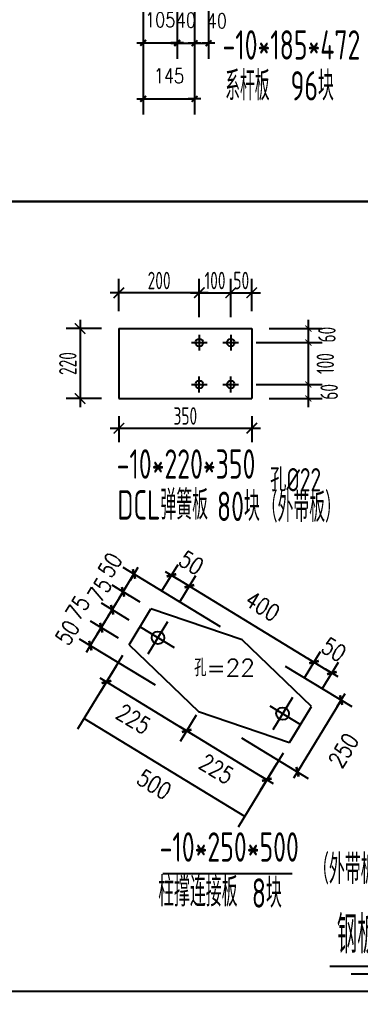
# Model space of a CAD drawing. Header units: millimetres. Extents: x 1471994 to 4527627, y -5186613 to -1927582.
# Drawn here: x 1479919 to 1481870, y -1981014 to -1975454 of the extents above; entities that cross this region are included whole.
import ezdxf
from ezdxf.enums import TextEntityAlignment as Align

# ---------------------------------------------------------------- set-up
doc = ezdxf.new("R2010")
doc.units = ezdxf.units.MM
doc.header["$LTSCALE"] = 1000
doc.header["$PDMODE"] = 34
doc.linetypes.add('CENTER', pattern=[50.8, 31.75, -6.35, 6.35, -6.35])
doc.layers.add('ADIM', color=3, linetype='Continuous')
doc.layers.add('轴线层', color=1, linetype='CENTER', lineweight=15)
doc.layers.add('钢架', color=7, linetype='Continuous', lineweight=25)
doc.styles.add('DIM_FONT', font='simplex.shx', dxfattribs={"width": 0.8, "bigfont": 'hztxt.shx'})
doc.styles.add('hz', font='gbenor.shx', dxfattribs={"width": 0.75, "height": 100, "bigfont": 'gbcbig.shx'})
doc.styles.get("Standard").update_dxf_attribs({"font": 'txt', "bigfont": 'gbcbig.shx'})
doc.styles.add('TSSD_Label', font='Tssdeng.shx', dxfattribs={"width": 0.7, "bigfont": 'hztxt.shx'})
doc.dimstyles.new('WGH(2)', dxfattribs={"dimscale": 1.2, "dimtxt": 100, "dimasz": 0.5, "dimexe": 75, "dimexo": 75, "dimgap": 75, "dimtad": 1, "dimdec": 0, "dimlfac": 0.5, "dimzin": 0, "dimdsep": 46, "dimtxsty": 'DIM_FONT', "dimblk1": '_DIMX', "dimblk2": '_DIMX', "dimsah": 1, "dimcen": 0.09, "dimclrd": 3, "dimclre": 3, "dimclrt": 7, "dimadec": 0, "dimazin": 0, "dimtfac": 1, "dimtdec": 0, "dimtix": 1, "dimtmove": 2, "dimatfit": 3, "dimldrblk": '_DIMX', "dimfxl": 1, "dimtolj": 1, "dimtzin": 0, "dimarcsym": 0})
doc.dimstyles.new('细化2倍GJ标注', dxfattribs={"dimtxt": 150, "dimasz": 60, "dimexe": 80, "dimexo": 100, "dimgap": 20, "dimtad": 1, "dimdec": 0, "dimlfac": 0.5, "dimzin": 0, "dimdsep": 46, "dimtxsty": 'hz', "dimblk1": 'ARCHTICK', "dimblk2": 'ARCHTICK', "dimsah": 1, "dimcen": 0.09, "dimdle": 50, "dimclrd": 3, "dimclre": 3, "dimclrt": 7, "dimadec": 0, "dimazin": 0, "dimtfac": 1, "dimtdec": 0, "dimtix": 1, "dimtmove": 2, "dimatfit": 3, "dimfxl": 1, "dimtolj": 1, "dimtzin": 0, "dimarcsym": 0})

# ---------------------------------------------------------------- blocks, each defined once
blk = doc.blocks.new('_DIMX')
blk.add_line((-150, 0), (150, 0))
at = {"const_width": 50}
blk.add_lwpolyline([(-70, -70), (70, 70)], dxfattribs=at)
blk = doc.blocks.new('*D1169')
at = {"color": 3, "lineweight": -2}
for p, q in [((1480626.8, -1975282.4), (1480626.8, -1975677.9)), ((1480820.8, -1975282.4), (1480820.8, -1975677.9)), ((1480626.6, -1975587.9), (1480626.3, -1975587.9)), ((1480626.8, -1975587.9), (1480820.8, -1975587.9)), ((1480821.1, -1975587.9), (1480821.3, -1975587.9))]:
    blk.add_line(p, q, dxfattribs=at)
at = {"layer": 'Defpoints', "color": 0}
for p in [(1480626.8, -1975192.4), (1480820.8, -1975192.4), (1480820.8, -1975587.9)]:
    blk.add_point(p, dxfattribs=at)
at = {"color": 3, "lineweight": -2, "xscale": 0.24, "yscale": 0.24, "zscale": 0.24}
blk.add_blockref('_DIMX', (1480626.8, -1975587.9), dxfattribs=at)
at = {"color": 3, "lineweight": -2, "xscale": 0.24, "yscale": 0.24, "zscale": 0.24, "rotation": 180}
blk.add_blockref('_DIMX', (1480820.8, -1975587.9), dxfattribs=at)
at = {"color": 7, "insert": (1480723.8, -1975455.9), "char_height": 84, "attachment_point": 5, "style": 'DIM_FONT'}
blk.add_mtext('\\A1;105', dxfattribs=at)
blk = doc.blocks.new('*D1175')
at = {"color": 3, "lineweight": -2}
for p, q in [((1480920.8, -1974713), (1480920.8, -1975680.1)), ((1480820.8, -1975410.4), (1480820.8, -1975680.1)), ((1480820.6, -1975590.1), (1480820.3, -1975590.1)), ((1480820.8, -1975590.1), (1480920.8, -1975590.1)), ((1480921.1, -1975590.1), (1480921.3, -1975590.1))]:
    blk.add_line(p, q, dxfattribs=at)
at = {"layer": 'Defpoints', "color": 0}
for p in [(1480920.8, -1974623), (1480820.8, -1975320.4), (1480920.8, -1975590.1)]:
    blk.add_point(p, dxfattribs=at)
at = {"color": 3, "lineweight": -2, "xscale": 0.24, "yscale": 0.24, "zscale": 0.24}
blk.add_blockref('_DIMX', (1480820.8, -1975590.1), dxfattribs=at)
at = {"color": 3, "lineweight": -2, "xscale": 0.24, "yscale": 0.24, "zscale": 0.24, "rotation": 180}
blk.add_blockref('_DIMX', (1480920.8, -1975590.1), dxfattribs=at)
at = {"color": 7, "insert": (1480870.8, -1975458.1), "char_height": 84, "attachment_point": 5, "style": 'DIM_FONT'}
blk.add_mtext('\\A1;40', dxfattribs=at)
blk = doc.blocks.new('*D1176')
at = {"color": 3, "lineweight": -2}
for p, q in [((1480920.8, -1974713), (1480920.8, -1975680.1)), ((1481000.8, -1974713), (1481000.8, -1975680.1)), ((1480920.6, -1975590.1), (1480920.3, -1975590.1)), ((1480920.8, -1975590.1), (1481000.8, -1975590.1)), ((1481001.1, -1975590.1), (1481001.3, -1975590.1))]:
    blk.add_line(p, q, dxfattribs=at)
at = {"layer": 'Defpoints', "color": 0}
for p in [(1480920.8, -1974623), (1481000.8, -1974623), (1481000.8, -1975590.1)]:
    blk.add_point(p, dxfattribs=at)
at = {"color": 3, "lineweight": -2, "xscale": 0.24, "yscale": 0.24, "zscale": 0.24}
blk.add_blockref('_DIMX', (1480920.8, -1975590.1), dxfattribs=at)
at = {"color": 3, "lineweight": -2, "xscale": 0.24, "yscale": 0.24, "zscale": 0.24, "rotation": 180}
blk.add_blockref('_DIMX', (1481000.8, -1975590.1), dxfattribs=at)
at = {"color": 7, "insert": (1481048, -1975462.7), "char_height": 84, "attachment_point": 5, "style": 'DIM_FONT'}
blk.add_mtext('\\A1;40', dxfattribs=at)
blk = doc.blocks.new('*D1171')
at = {"color": 3, "lineweight": -2}
for p, q in [((1480626.8, -1975372.4), (1480626.8, -1975998.3)), ((1480920.8, -1975372.4), (1480920.8, -1975998.3)), ((1480626.6, -1975908.3), (1480626.3, -1975908.3)), ((1480626.8, -1975908.3), (1480920.8, -1975908.3)), ((1480921.1, -1975908.3), (1480921.3, -1975908.3))]:
    blk.add_line(p, q, dxfattribs=at)
at = {"layer": 'Defpoints', "color": 0}
for p in [(1480626.8, -1975282.4), (1480920.8, -1975282.4), (1480920.8, -1975908.3)]:
    blk.add_point(p, dxfattribs=at)
at = {"color": 3, "lineweight": -2, "xscale": 0.24, "yscale": 0.24, "zscale": 0.24}
blk.add_blockref('_DIMX', (1480626.8, -1975908.3), dxfattribs=at)
at = {"color": 3, "lineweight": -2, "xscale": 0.24, "yscale": 0.24, "zscale": 0.24, "rotation": 180}
blk.add_blockref('_DIMX', (1480920.8, -1975908.3), dxfattribs=at)
at = {"color": 7, "insert": (1480773.8, -1975776.3), "char_height": 84, "attachment_point": 5, "style": 'DIM_FONT'}
blk.add_mtext('\\A1;145', dxfattribs=at)
blk = doc.blocks.new('_ArchTick')
at = {"color": 0, "linetype": 'ByBlock', "const_width": 0.15}
blk.add_lwpolyline([(-0.5, -0.5), (0.5, 0.5)], dxfattribs=at)
blk = doc.blocks.new('*D1241')
at = {"color": 3, "lineweight": -2}
for p, q in [((1480947.7, -1977122.1), (1480947.7, -1976937.2)), ((1481127.7, -1977122.1), (1481127.7, -1976937.2)), ((1480897.7, -1977017.2), (1481177.7, -1977017.2))]:
    blk.add_line(p, q, dxfattribs=at)
at = {"layer": 'Defpoints', "color": 0}
for p in [(1481127.7, -1977017.2), (1480947.7, -1977222.1), (1481127.7, -1977222.1)]:
    blk.add_point(p, dxfattribs=at)
at = {"color": 3, "lineweight": -2, "xscale": 60, "yscale": 60, "zscale": 60, "rotation": 180}
blk.add_blockref('_ArchTick', (1480947.7, -1977017.2), dxfattribs=at)
at = {"color": 3, "lineweight": -2, "xscale": 60, "yscale": 60, "zscale": 60}
blk.add_blockref('_ArchTick', (1481127.7, -1977017.2), dxfattribs=at)
at = {"color": 7, "insert": (1481037.7, -1976947.2), "char_height": 100, "attachment_point": 5, "style": 'hz'}
blk.add_mtext('\\A1;100', dxfattribs=at)
blk = doc.blocks.new('*D1243')
at = {"color": 3, "lineweight": -2}
for p, q in [((1480487.7, -1977122.1), (1480487.7, -1976937.2)), ((1480947.7, -1977157), (1480947.7, -1976937.2)), ((1480997.7, -1977017.2), (1480437.7, -1977017.2))]:
    blk.add_line(p, q, dxfattribs=at)
at = {"layer": 'Defpoints', "color": 0}
for p in [(1480487.7, -1977017.2), (1480487.7, -1977222.1), (1480947.7, -1977257)]:
    blk.add_point(p, dxfattribs=at)
at = {"color": 3, "lineweight": -2, "xscale": 60, "yscale": 60, "zscale": 60, "rotation": 180}
blk.add_blockref('_ArchTick', (1480487.7, -1977017.2), dxfattribs=at)
at = {"color": 3, "lineweight": -2, "xscale": 60, "yscale": 60, "zscale": 60}
blk.add_blockref('_ArchTick', (1480947.7, -1977017.2), dxfattribs=at)
at = {"color": 7, "insert": (1480717.7, -1976947.2), "char_height": 100, "attachment_point": 5, "style": 'hz'}
blk.add_mtext('\\A1;200', dxfattribs=at)
blk = doc.blocks.new('*D1244')
at = {"color": 3, "lineweight": -2}
for p, q in [((1481127.7, -1977157), (1481127.7, -1976937.2)), ((1481247.7, -1977122.1), (1481247.7, -1976937.2)), ((1481077.7, -1977017.2), (1481297.7, -1977017.2))]:
    blk.add_line(p, q, dxfattribs=at)
at = {"layer": 'Defpoints', "color": 0}
for p in [(1481247.7, -1977017.2), (1481127.7, -1977257), (1481247.7, -1977222.1)]:
    blk.add_point(p, dxfattribs=at)
at = {"color": 3, "lineweight": -2, "xscale": 60, "yscale": 60, "zscale": 60, "rotation": 180}
blk.add_blockref('_ArchTick', (1481127.7, -1977017.2), dxfattribs=at)
at = {"color": 3, "lineweight": -2, "xscale": 60, "yscale": 60, "zscale": 60}
blk.add_blockref('_ArchTick', (1481247.7, -1977017.2), dxfattribs=at)
at = {"color": 7, "insert": (1481187.7, -1976947.2), "char_height": 100, "attachment_point": 5, "style": 'hz'}
blk.add_mtext('\\A1;50', dxfattribs=at)
blk = doc.blocks.new('*D1245')
at = {"color": 3, "lineweight": -2}
for p, q in [((1481571.2, -1977172.1), (1481571.2, -1977352.1)), ((1481347.7, -1977222.1), (1481651.2, -1977222.1)), ((1481272.7, -1977302.1), (1481651.2, -1977302.1))]:
    blk.add_line(p, q, dxfattribs=at)
at = {"layer": 'Defpoints', "color": 0}
for p in [(1481247.7, -1977222.1), (1481172.7, -1977302.1), (1481571.2, -1977302.1)]:
    blk.add_point(p, dxfattribs=at)
at = {"color": 3, "lineweight": -2, "xscale": 35, "yscale": 35, "zscale": 35}
for p, rotation in [((1481571.2, -1977222.1), 90), ((1481571.2, -1977302.1), 270)]:
    blk.add_blockref('_ArchTick', p, dxfattribs=dict(at, rotation=rotation))
at = {"color": 7, "insert": (1481677.6, -1977256.7), "char_height": 100, "attachment_point": 5, "rotation": 90, "style": 'hz'}
blk.add_mtext('\\A1;60', dxfattribs=at)
blk = doc.blocks.new('*D1246')
at = {"color": 3, "lineweight": -2}
for p, q in [((1481571.2, -1977252.1), (1481571.2, -1977592.1)), ((1481372.7, -1977302.1), (1481651.2, -1977302.1)), ((1481272.7, -1977542.1), (1481651.2, -1977542.1))]:
    blk.add_line(p, q, dxfattribs=at)
at = {"layer": 'Defpoints', "color": 0}
for p in [(1481272.7, -1977302.1), (1481172.7, -1977542.1), (1481571.2, -1977542.1)]:
    blk.add_point(p, dxfattribs=at)
at = {"color": 3, "lineweight": -2, "xscale": 35, "yscale": 35, "zscale": 35}
for p, rotation in [((1481571.2, -1977302.1), 90), ((1481571.2, -1977542.1), 270)]:
    blk.add_blockref('_ArchTick', p, dxfattribs=dict(at, rotation=rotation))
at = {"color": 7, "insert": (1481668.5, -1977422.1), "char_height": 100, "attachment_point": 5, "rotation": 90, "style": 'hz'}
blk.add_mtext('\\A1;100', dxfattribs=at)
blk = doc.blocks.new('*D1247')
at = {"color": 3, "lineweight": -2}
for p, q in [((1481571.2, -1977492.1), (1481571.2, -1977672.1)), ((1481272.7, -1977542.1), (1481651.2, -1977542.1)), ((1481347.7, -1977622.1), (1481651.2, -1977622.1))]:
    blk.add_line(p, q, dxfattribs=at)
at = {"layer": 'Defpoints', "color": 0}
for p in [(1481172.7, -1977542.1), (1481247.7, -1977622.1), (1481571.2, -1977622.1)]:
    blk.add_point(p, dxfattribs=at)
at = {"color": 3, "lineweight": -2, "xscale": 35, "yscale": 35, "zscale": 35}
for p, rotation in [((1481571.2, -1977542.1), 90), ((1481571.2, -1977622.1), 270)]:
    blk.add_blockref('_ArchTick', p, dxfattribs=dict(at, rotation=rotation))
at = {"color": 7, "insert": (1481690.6, -1977584), "char_height": 100, "attachment_point": 5, "rotation": 90, "style": 'hz'}
blk.add_mtext('\\A1;60', dxfattribs=at)
blk = doc.blocks.new('*D1248')
at = {"color": 3, "lineweight": -2}
for p, q in [((1480265.5, -1977172.1), (1480265.5, -1977672.1)), ((1480387.7, -1977222.1), (1480185.5, -1977222.1)), ((1480387.7, -1977622.1), (1480185.5, -1977622.1))]:
    blk.add_line(p, q, dxfattribs=at)
at = {"layer": 'Defpoints', "color": 0}
for p in [(1480487.7, -1977222.1), (1480265.5, -1977622.1), (1480487.7, -1977622.1)]:
    blk.add_point(p, dxfattribs=at)
at = {"color": 3, "lineweight": -2, "xscale": 60, "yscale": 60, "zscale": 60}
for p, rotation in [((1480265.5, -1977222.1), 90), ((1480265.5, -1977622.1), 270)]:
    blk.add_blockref('_ArchTick', p, dxfattribs=dict(at, rotation=rotation))
at = {"color": 7, "insert": (1480195.5, -1977422.1), "char_height": 100, "attachment_point": 5, "rotation": 90, "style": 'hz'}
blk.add_mtext('\\A1;220', dxfattribs=at)
blk = doc.blocks.new('*D1242')
at = {"color": 3, "lineweight": -2}
for p, q in [((1480487.7, -1977722.1), (1480487.7, -1977871.9)), ((1481247.7, -1977722.1), (1481247.7, -1977871.9)), ((1480437.7, -1977791.9), (1481297.7, -1977791.9))]:
    blk.add_line(p, q, dxfattribs=at)
at = {"layer": 'Defpoints', "color": 0}
for p in [(1480487.7, -1977622.1), (1481247.7, -1977622.1), (1481247.7, -1977791.9)]:
    blk.add_point(p, dxfattribs=at)
at = {"color": 3, "lineweight": -2, "xscale": 60, "yscale": 60, "zscale": 60, "rotation": 180}
blk.add_blockref('_ArchTick', (1480487.7, -1977791.9), dxfattribs=at)
at = {"color": 3, "lineweight": -2, "xscale": 60, "yscale": 60, "zscale": 60}
blk.add_blockref('_ArchTick', (1481247.7, -1977791.9), dxfattribs=at)
at = {"color": 7, "insert": (1480867.7, -1977721.9), "char_height": 100, "attachment_point": 5, "style": 'hz'}
blk.add_mtext('\\A1;350', dxfattribs=at)

msp = doc.modelspace()

# ---------------------------------------------------------------- linework, layer by layer
for p, q in [((1480487.7, -1977222.1), (1481247.7, -1977222.1)), ((1480487.7, -1977222.1), (1480487.7, -1977622.1)), ((1481247.7, -1977222.1), (1481247.7, -1977622.1)), ((1480487.7, -1977622.1), (1481247.7, -1977622.1)), ((1480655.1, -1979082.2), (1480767.4, -1978897.8)), ((1481480.1, -1979332), (1481367.7, -1979516.5)), ((1481582.6, -1979394.4), (1481470.2, -1979578.9)), ((1481695, -1980868.9), (1482471.3, -1980868.9)), ((1481815.6, -1980912.5), (1482371.2, -1980912.5))]:
    msp.add_line(p, q)
at = {"color": 1, "linetype": 'CENTER', "ltscale": 10}
for p, q in [((1480947.7, -1977257), (1480947.7, -1977347.1)), ((1481127.7, -1977257), (1481127.7, -1977347.1)), ((1480902.6, -1977302.1), (1480992.7, -1977302.1)), ((1481082.6, -1977302.1), (1481172.7, -1977302.1)), ((1480947.7, -1977587.1), (1480947.7, -1977497)), ((1481127.7, -1977587.1), (1481127.7, -1977497)), ((1480902.6, -1977542.1), (1480992.7, -1977542.1)), ((1481082.6, -1977542.1), (1481172.7, -1977542.1))]:
    msp.add_line(p, q, dxfattribs=at)
at = {"color": 3}
for p, q in [((1481069.5, -1978927.2), (1480512.4, -1978587.8)), ((1480733.7, -1978722.6), (1480825.8, -1978571.4)), ((1480511.4, -1978727.8), (1480573.9, -1978625.3)), ((1480574, -1978625), (1480574.2, -1978624.8)), ((1480788.1, -1978632.7), (1480787.8, -1978632.6)), ((1480788.3, -1978632.9), (1480890.8, -1978695.3)), ((1480836.1, -1978785.1), (1480928.3, -1978633.8)), ((1480836.1, -1978785.1), (1480928.3, -1978633.8)), ((1480609.7, -1978787.6), (1480450, -1978690.3)), ((1480548.2, -1978750.2), (1480450, -1978690.3)), ((1480891.1, -1978695.5), (1480891.3, -1978695.6)), ((1480891.1, -1978695.5), (1481603.2, -1979129.4)), ((1480449, -1978830.2), (1480511.4, -1978727.8)), ((1480511.3, -1978728), (1480511.1, -1978728.3)), ((1480511.6, -1978727.5), (1480511.7, -1978727.3)), ((1480547.3, -1978890.1), (1480387.5, -1978792.8)), ((1480547.3, -1978890.1), (1480387.5, -1978792.8)), ((1480386.6, -1978932.7), (1480449, -1978830.2)), ((1480448.9, -1978830.5), (1480448.7, -1978830.7)), ((1480449.2, -1978830), (1480449.3, -1978829.7)), ((1480484.9, -1978992.6), (1480325.1, -1978895.3)), ((1480386.6, -1978932.7), (1480324.1, -1979035.2)), ((1480696.8, -1979262.2), (1480262.6, -1978997.7)), ((1480508.9, -1979091.5), (1480251.6, -1979513.9)), ((1481548.8, -1979219.3), (1481640.9, -1979068)), ((1481548.8, -1979219.3), (1481640.9, -1979068)), ((1481603.2, -1979129.4), (1481603, -1979129.2)), ((1481603.5, -1979129.5), (1481705.9, -1979192)), ((1481651.3, -1979281.7), (1481743.4, -1979130.5)), ((1480471.4, -1979153), (1480379.1, -1979304.4)), ((1481438.5, -1979151.8), (1481820.4, -1979384.2)), ((1481706.2, -1979192.1), (1481706.4, -1979192.3)), ((1480416.9, -1979243.1), (1480875.1, -1979522.4)), ((1481758.8, -1979347), (1481509.6, -1979756.6)), ((1480289.3, -1979452.5), (1481206.4, -1980011.3)), ((1480930.1, -1979432.6), (1480837.9, -1979584)), ((1480930.1, -1979432.6), (1480837.9, -1979584)), ((1480875.6, -1979522.7), (1481333.9, -1979802)), ((1481189.1, -1979561.9), (1481571, -1979794.3)), ((1481426.5, -1979650.6), (1481169.2, -1980073)), ((1481389, -1979712.1), (1481296.7, -1979863.6))]:
    msp.add_line(p, q, dxfattribs=at)
at = {"color": 1}
for p, q in [((1480546.3, -1979030.1), (1480671.2, -1978825.1)), ((1481192.5, -1979002.2), (1480671.2, -1978825.1)), ((1480608.8, -1978927.6), (1480803.7, -1979046.3)), ((1480546.3, -1979030.1), (1480943, -1979412.3)), ((1481588.8, -1979384.2), (1481192.5, -1979002.2)), ((1480943, -1979412.3), (1481464, -1979589.1)), ((1481350.3, -1979379.4), (1481526.4, -1979486.7)), ((1481464, -1979589.1), (1481588.8, -1979384.2))]:
    msp.add_line(p, q, dxfattribs=at)
at = {"lineweight": -3}
msp.add_line((1481478.9, -1980340.1), (1480739.6, -1980340.1), dxfattribs=at)
for points in [[(1479708.2, -1968809.3), (1491038.6, -1968809.3), (1491038.6, -1976496.1), (1479708.2, -1976496.1)], [(1479708.2, -1976496.1), (1485293.6, -1976496.1), (1485293.6, -1981013.6), (1479708.2, -1981013.6)]]:
    msp.add_lwpolyline(points, close=True)
for centre in [(1480947.7, -1977302.1), (1481127.7, -1977302.1), (1480947.7, -1977542.1), (1481127.7, -1977542.1)]:
    msp.add_circle(centre, 22)
at = {"color": 1}
for centre in [(1480711.3, -1978990), (1481423.9, -1979424.2)]:
    msp.add_circle(centre, 36, dxfattribs=at)

# ---------------------------------------------------------------- block references
at = {"color": 3, "yscale": 0.2880000000004657, "zscale": 0.288}
for p, xscale, rotation in [((1480573.9, -1978625.3), 0.2880000000448995, 238.6472383285597), ((1480788.3, -1978632.9), 0.2880000000146137, 328.6472383384488), ((1480890.8, -1978695.3), 0.2880000000448995, 148.6472383285597), ((1480890.8, -1978695.3), 0.2880000000146137, 148.6472383384488), ((1480511.4, -1978727.8), 0.2880000000448995, 238.6472383285597), ((1480511.4, -1978727.8), 0.2880000000448995, 58.64723832855967), ((1480449, -1978830.2), 0.2880000000448995, 238.6472383285597), ((1480449, -1978830.2), 0.2880000000448995, 58.64723832855967), ((1480386.6, -1978932.7), 0.2880000000448995, 58.64723832855967), ((1480386.6, -1978932.7), 0.2880000000448995, 238.6472383285597), ((1480324.1, -1979035.2), 0.2880000000448995, 58.64723832855967), ((1481603.5, -1979129.5), 0.2880000000146137, 328.6472383384488), ((1481603.5, -1979129.5), 0.2880000000146137, 328.6472383384488), ((1481705.9, -1979192), 0.2880000000146137, 148.6472383384488), ((1480416.6, -1979242.9), 0.2880000000126343, 148.6408653140284), ((1481758.9, -1979346.8), 0.2880000000138405, 58.68771903972208), ((1480875.4, -1979522.5), 0.2880000000429255, 328.64086530414), ((1480875.4, -1979522.5), 0.2880000000126343, 148.6408653140284), ((1481509.5, -1979756.8), 0.2880000000138405, 238.6877190397221), ((1481333.9, -1979802), 0.2880000000126343, 328.6408653140284)]:
    msp.add_blockref('_DIMX', p, dxfattribs=dict(at, xscale=xscale, rotation=rotation))

# ---------------------------------------------------------------- texts
at = {"color": 7, "char_height": 96, "attachment_point": 5, "style": 'DIM_FONT'}
for s, insert, rotation in [('\\A1;50', (1480437, -1978574.3), 58.6472), ('\\A1;50', (1480902, -1978561.6), 328.6472), ('\\A1;75', (1480377.8, -1978716.6), 58.6472), ('\\A1;75', (1480252.3, -1978818.9), 58.6472), ('\\A1;400', (1481309.6, -1978810), 328.6472), ('\\A1;50', (1480193, -1978961.2), 58.6472), ('\\A1;50', (1481717.1, -1979058.3), 328.6472), ('\\A1;225', (1480571.7, -1979455.2), 328.6409), ('\\A1;250', (1481772.7, -1979634.8), 58.6877), ('\\A1;225', (1481046.3, -1979740.6), 328.6409), ('\\A1;500', (1480689.5, -1979829), 328.6472)]:
    msp.add_mtext(s, dxfattribs=dict(at, insert=insert, rotation=rotation))
at = {"layer": 'ADIM', "style": 'TSSD_Label', "width": 0.7}
msp.add_text('孔%%C22', height=133.16, dxfattribs=at).set_placement((1481644.4, -1978192.8), align=Align.BOTTOM_RIGHT)
at = {"layer": '轴线层', "color": 4, "lineweight": -3}
msp.add_text('孔=22', height=98, dxfattribs=at).set_placement((1480918.3, -1979210.3))
at = {"layer": '钢架', "lineweight": 13, "style": 'hz'}
for s, width, p in [('系杆板', 0.7, (1481095.8, -1975917.6)), ('-10*250*500', 0.75, (1480720.6, -1980270.9))]:
    msp.add_text(s, height=168, dxfattribs=dict(at, width=width)).set_placement(p)
at = {"layer": '钢架', "lineweight": 13, "attachment_point": 1, "style": 'hz'}
for s, insert, char_height, width in [(' -10*185*472', (1481012.1, -1975515.9), 168, 1125.583), ('96块', (1481469.8, -1975749.7), 168, 688.503), (' -10*220*350', (1480406.5, -1977912.8), 168, 1125.583), ('DCL弹簧板', (1480478.5, -1978146.4), 168, 983.576), ('80块', (1481048.6, -1978154.7), 168, 688.503), ('（外带板）', (1481304.4, -1978160.5), 168, 688.503), ('（外带板）', (1481598.5, -1980229.9), 168, 688.503), ('柱撑连接板', (1480712.7, -1980359.3), 168, 688.503), ('8块', (1481248, -1980366.1), 168, 688.503), ('钢板全部外带', (1481735.1, -1980580.2), 214.99, 881.083)]:
    msp.add_mtext(s, dxfattribs=dict(at, insert=insert, char_height=char_height, width=width))

# ---------------------------------------------------------------- dimensions: what is measured, and where the dimension line sits
for base, p1, p2, text, picture, middle in [((1480920.8, -1975590.1), (1480820.8, -1975320.4), (1480920.8, -1974623), '40', '*D1175', (1480870.8, -1975458.1)), ((1480820.8, -1975587.9), (1480626.8, -1975192.4), (1480820.8, -1975192.4), '105', '*D1169', (1480723.8, -1975455.9)), ((1480920.8, -1975908.3), (1480626.8, -1975282.4), (1480920.8, -1975282.4), '145', '*D1171', (1480773.8, -1975776.3))]:
    dim = msp.add_linear_dim(base=base, p1=p1, p2=p2, text=text, dimstyle='WGH(2)', override={"dimtxt": 70, "dimasz": 0.2})
    dim.commit()
    dim.dimension.update_dxf_attribs({"geometry": picture, "text_midpoint": middle})
dim = msp.add_linear_dim(base=(1481000.8, -1975590.1), p1=(1480920.8, -1974623), p2=(1481000.8, -1974623), dimstyle='WGH(2)', override={"dimtxt": 70, "dimasz": 0.2})
dim.commit()
dim.dimension.update_dxf_attribs({"geometry": '*D1176', "text_midpoint": (1481048, -1975462.7), "dimtype": 160})
for base, p1, p2, text, picture, middle in [((1480487.7, -1977017.2), (1480947.7, -1977257), (1480487.7, -1977222.1), '200', '*D1243', (1480717.7, -1976947.2)), ((1481127.7, -1977017.2), (1480947.7, -1977222.1), (1481127.7, -1977222.1), '100', '*D1241', (1481037.7, -1976947.2)), ((1481247.7, -1977017.2), (1481127.7, -1977257), (1481247.7, -1977222.1), '50', '*D1244', (1481187.7, -1976947.2)), ((1481247.7, -1977791.9), (1480487.7, -1977622.1), (1481247.7, -1977622.1), '350', '*D1242', (1480867.7, -1977721.9))]:
    dim = msp.add_linear_dim(base=base, p1=p1, p2=p2, text=text, dimstyle='细化2倍GJ标注')
    dim.commit()
    dim.dimension.update_dxf_attribs({"geometry": picture, "text_midpoint": middle})
dim = msp.add_linear_dim(base=(1480265.5, -1977622.1), p1=(1480487.7, -1977222.1), p2=(1480487.7, -1977622.1), angle=90, text='220', dimstyle='细化2倍GJ标注')
dim.commit()
dim.dimension.update_dxf_attribs({"geometry": '*D1248', "text_midpoint": (1480195.5, -1977422.1)})
for base, p1, p2, text, picture, middle in [((1481571.2, -1977302.1), (1481247.7, -1977222.1), (1481172.7, -1977302.1), '60', '*D1245', (1481677.6, -1977256.7)), ((1481571.2, -1977542.1), (1481272.7, -1977302.1), (1481172.7, -1977542.1), '100', '*D1246', (1481668.5, -1977422.1)), ((1481571.2, -1977622.1), (1481172.7, -1977542.1), (1481247.7, -1977622.1), '60', '*D1247', (1481690.6, -1977584))]:
    dim = msp.add_linear_dim(base=base, p1=p1, p2=p2, angle=90, text=text, dimstyle='细化2倍GJ标注', override={"dimasz": 35})
    dim.commit()
    dim.dimension.update_dxf_attribs({"geometry": picture, "text_midpoint": middle, "dimtype": 160})

doc.saveas('drawing.dxf')
